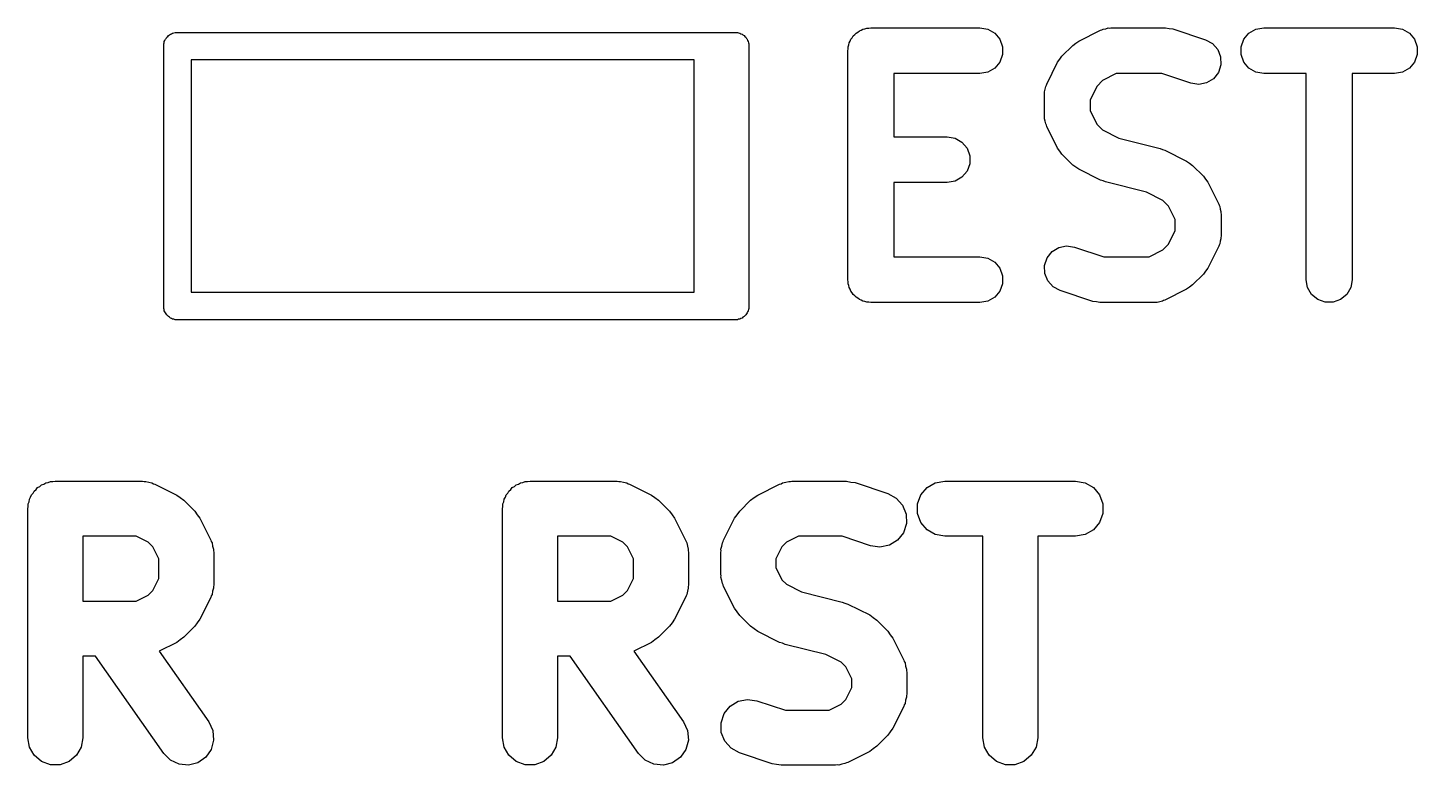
# Model space of a CAD drawing. Extents: x 51 to 149, y -134 to -32.
# Drawn here: x 87.24 to 94.94, y -100.42 to -96.33 of the extents above; entities that cross this region are included whole.
import ezdxf

# ---------------------------------------------------------------- set-up
doc = ezdxf.new("R2010")
doc.units = 0
doc.header["$MEASUREMENT"] = 0
doc.layers.add('BLACK', color=7, linetype='CONTINUOUS')

msp = doc.modelspace()

# ---------------------------------------------------------------- linework, layer by layer
at = {"layer": 'BLACK', "linetype": 'CONTINUOUS'}
for p, q in [((87.9957, -96.4027), (87.998, -96.3963)), ((87.998, -96.3963), (88.0023, -96.3911)), ((88.0023, -96.3911), (88.0057, -96.3853)), ((88.0057, -96.3853), (88.0109, -96.3809)), ((88.0109, -96.3809), (88.0153, -96.3757)), ((88.0153, -96.3757), (88.0211, -96.3723)), ((88.0211, -96.3723), (88.0263, -96.368)), ((88.0263, -96.368), (88.0327, -96.3657)), ((88.0327, -96.3657), (88.0385, -96.3623)), ((88.0385, -96.3623), (88.0452, -96.3611)), ((88.0452, -96.3611), (88.0516, -96.3588)), ((88.0516, -96.3588), (88.0583, -96.3588)), ((88.0583, -96.3588), (88.0583, -96.3588)), ((88.0583, -96.3588), (91.1617, -96.3588)), ((91.1617, -96.3588), (91.1684, -96.3588)), ((91.1617, -96.3588), (91.1617, -96.3588)), ((91.1684, -96.3588), (91.1748, -96.3611)), ((91.1748, -96.3611), (91.1815, -96.3623)), ((91.1815, -96.3623), (91.1873, -96.3657)), ((91.1873, -96.3657), (91.1937, -96.368)), ((91.1937, -96.368), (91.1989, -96.3723)), ((91.1989, -96.3723), (91.2047, -96.3757)), ((91.2047, -96.3757), (91.2091, -96.3809)), ((91.2091, -96.3809), (91.2143, -96.3853)), ((91.2143, -96.3853), (91.2177, -96.3911)), ((91.2177, -96.3911), (91.222, -96.3963)), ((91.222, -96.3963), (91.2243, -96.4027)), ((91.7937, -96.4065), (91.7975, -96.396)), ((91.7975, -96.396), (91.8046, -96.3875)), ((91.8046, -96.3875), (91.8102, -96.3779)), ((91.8102, -96.3779), (91.8187, -96.3707)), ((91.8187, -96.3707), (91.8258, -96.3622)), ((91.8258, -96.3622), (91.8355, -96.3567)), ((91.8355, -96.3567), (91.844, -96.3495)), ((91.844, -96.3495), (91.8544, -96.3457)), ((91.8544, -96.3457), (91.864, -96.3402)), ((91.864, -96.3402), (91.875, -96.3383)), ((91.875, -96.3383), (91.8854, -96.3345)), ((91.8854, -96.3345), (91.8965, -96.3345)), ((91.8965, -96.3345), (91.9075, -96.3325)), ((91.9075, -96.3325), (92.5122, -96.3325)), ((92.5122, -96.3325), (92.5557, -96.3402)), ((92.5557, -96.3402), (92.5939, -96.3622)), ((92.5939, -96.3622), (92.6222, -96.396)), ((92.6222, -96.396), (92.6373, -96.4375)), ((93.0602, -96.4064), (93.1812, -96.3459)), ((93.1812, -96.3459), (93.1882, -96.3438)), ((93.1882, -96.3438), (93.1945, -96.3402)), ((93.1945, -96.3402), (93.2092, -96.3376)), ((93.2092, -96.3376), (93.2234, -96.3334)), ((93.2234, -96.3334), (93.2307, -96.3338)), ((93.2307, -96.3338), (93.238, -96.3325)), ((93.238, -96.3325), (93.5403, -96.3325)), ((93.5403, -96.3325), (93.5604, -96.3361)), ((93.5604, -96.3361), (93.5805, -96.339)), ((93.5805, -96.339), (93.7619, -96.3995)), ((93.7619, -96.3995), (93.8007, -96.4205)), ((93.9596, -96.4375), (93.9746, -96.396)), ((93.9746, -96.396), (94.003, -96.3622)), ((94.003, -96.3622), (94.0412, -96.3402)), ((94.0412, -96.3402), (94.0846, -96.3325)), ((94.0846, -96.3325), (94.8103, -96.3325)), ((94.8103, -96.3325), (94.8538, -96.3402)), ((94.8538, -96.3402), (94.892, -96.3622)), ((94.892, -96.3622), (94.9203, -96.396)), ((94.9203, -96.396), (94.9354, -96.4375)), ((87.9888, -96.4216), (87.9911, -96.4152)), ((87.9888, -96.4283), (87.9888, -96.4216)), ((87.9888, -97.8817), (87.9888, -96.4283)), ((87.9911, -96.4152), (87.9923, -96.4085)), ((87.9923, -96.4085), (87.9957, -96.4027)), ((91.2243, -96.4027), (91.2277, -96.4085)), ((91.2277, -96.4085), (91.2289, -96.4152)), ((91.2289, -96.4152), (91.2312, -96.4216)), ((91.2312, -96.4216), (91.2312, -96.4283)), ((91.2312, -96.4283), (91.2312, -96.4283)), ((91.2312, -96.4283), (91.2312, -97.8817)), ((91.7805, -96.4595), (91.7824, -96.4486)), ((91.7805, -97.7295), (91.7805, -96.4595)), ((91.7824, -96.4375), (91.7862, -96.427)), ((91.7824, -96.4486), (91.7824, -96.4375)), ((91.7862, -96.427), (91.7881, -96.4161)), ((91.7881, -96.4161), (91.7937, -96.4065)), ((92.6373, -96.4375), (92.6373, -96.4816)), ((92.9667, -96.4907), (93.0272, -96.4302)), ((93.0272, -96.4302), (93.0439, -96.4185)), ((93.0439, -96.4185), (93.0602, -96.4064)), ((93.8007, -96.4205), (93.83, -96.4535)), ((93.83, -96.4535), (93.8462, -96.4945)), ((93.9596, -96.4816), (93.9596, -96.4375)), ((94.9354, -96.4375), (94.9354, -96.4816)), ((88.1412, -96.5112), (88.1412, -97.7988)), ((90.9288, -96.5112), (88.1412, -96.5112)), ((90.9288, -97.7988), (90.9288, -96.5112)), ((92.6222, -96.523), (92.5939, -96.5568)), ((92.6373, -96.4816), (92.6222, -96.523)), ((92.8825, -96.6446), (92.9429, -96.5237)), ((92.9429, -96.5237), (92.955, -96.5074)), ((92.955, -96.5074), (92.9667, -96.4907)), ((93.8474, -96.5386), (93.8334, -96.5805)), ((93.8462, -96.4945), (93.8474, -96.5386)), ((93.9746, -96.523), (93.9596, -96.4816)), ((94.003, -96.5568), (93.9746, -96.523)), ((94.9203, -96.523), (94.892, -96.5568)), ((94.9354, -96.4816), (94.9203, -96.523)), ((92.5122, -96.5865), (92.0345, -96.5865)), ((92.0345, -96.5865), (92.0345, -96.9373)), ((92.5557, -96.5789), (92.5122, -96.5865)), ((92.5939, -96.5568), (92.5557, -96.5789)), ((93.1922, -96.6244), (93.1609, -96.6557)), ((93.2679, -96.5865), (93.1922, -96.6244)), ((93.5197, -96.5865), (93.2679, -96.5865)), ((93.6816, -96.6405), (93.5197, -96.5865)), ((93.806, -96.615), (93.7684, -96.6381)), ((93.8334, -96.5805), (93.806, -96.615)), ((94.0412, -96.5789), (94.003, -96.5568)), ((94.0846, -96.5865), (94.0412, -96.5789)), ((94.3205, -96.5865), (94.0846, -96.5865)), ((94.3205, -97.7295), (94.3205, -96.5865)), ((94.8103, -96.5865), (94.5745, -96.5865)), ((94.5745, -96.5865), (94.5745, -97.7295)), ((94.8538, -96.5789), (94.8103, -96.5865)), ((94.892, -96.5568), (94.8538, -96.5789)), ((92.8691, -96.7014), (92.8703, -96.6942)), ((92.8691, -96.8224), (92.8691, -96.7014)), ((92.8699, -96.6869), (92.8741, -96.6726)), ((92.8703, -96.6942), (92.8699, -96.6869)), ((92.8741, -96.6726), (92.8767, -96.658)), ((92.8767, -96.658), (92.8804, -96.6516)), ((92.8804, -96.6516), (92.8825, -96.6446)), ((93.1609, -96.6557), (93.1231, -96.7314)), ((93.7252, -96.647), (93.6816, -96.6405)), ((93.7684, -96.6381), (93.7252, -96.647)), ((93.1231, -96.7314), (93.1231, -96.7924)), ((92.8703, -96.8296), (92.8691, -96.8224)), ((92.8699, -96.8369), (92.8703, -96.8296)), ((92.8741, -96.8512), (92.8699, -96.8369)), ((92.8767, -96.8658), (92.8741, -96.8512)), ((93.1231, -96.7924), (93.1609, -96.8681)), ((92.0345, -96.9373), (92.3308, -96.9373)), ((92.3308, -96.9373), (92.3743, -96.9449)), ((92.8804, -96.8722), (92.8767, -96.8658)), ((92.8825, -96.8792), (92.8804, -96.8722)), ((92.9429, -97.0001), (92.8825, -96.8792)), ((93.1609, -96.8681), (93.1922, -96.8994)), ((93.1922, -96.8994), (93.2823, -96.9445)), ((92.3743, -96.9449), (92.4124, -96.967)), ((92.4124, -96.967), (92.4408, -97.0008)), ((92.4408, -97.0008), (92.4559, -97.0422)), ((92.9551, -97.0165), (92.9429, -97.0001)), ((93.2823, -96.9445), (93.5107, -97.0016)), ((93.5107, -97.0016), (93.5233, -97.0072)), ((93.5233, -97.0072), (93.5367, -97.0112)), ((93.5367, -97.0112), (93.6576, -97.0716)), ((92.4559, -97.0863), (92.4408, -97.1278)), ((92.4559, -97.0422), (92.4559, -97.0863)), ((92.9667, -97.0331), (92.9551, -97.0165)), ((93.0272, -97.0936), (92.9667, -97.0331)), ((93.6576, -97.0716), (93.674, -97.0838)), ((93.674, -97.0838), (93.6906, -97.0954)), ((92.4124, -97.1616), (92.3743, -97.1836)), ((92.4408, -97.1278), (92.4124, -97.1616)), ((93.0439, -97.1053), (93.0272, -97.0936)), ((93.0602, -97.1174), (93.0439, -97.1053)), ((93.1812, -97.1779), (93.0602, -97.1174)), ((93.6906, -97.0954), (93.7511, -97.1559)), ((93.7511, -97.1559), (93.7628, -97.1726)), ((92.3308, -97.1913), (92.0345, -97.1913)), ((92.0345, -97.1913), (92.0345, -97.6025)), ((92.3743, -97.1836), (92.3308, -97.1913)), ((93.1945, -97.1818), (93.1812, -97.1779)), ((93.2072, -97.1875), (93.1945, -97.1818)), ((93.4355, -97.2446), (93.2072, -97.1875)), ((93.5256, -97.2896), (93.4355, -97.2446)), ((93.7628, -97.1726), (93.7749, -97.1889)), ((93.7749, -97.1889), (93.8354, -97.3099)), ((93.5569, -97.3209), (93.5256, -97.2896)), ((93.5948, -97.3966), (93.5569, -97.3209)), ((93.8354, -97.3099), (93.8374, -97.3169)), ((93.8374, -97.3169), (93.8411, -97.3232)), ((93.8411, -97.3232), (93.8437, -97.3379)), ((93.5948, -97.4576), (93.5948, -97.3966)), ((93.8437, -97.3379), (93.8479, -97.3521)), ((93.8479, -97.3521), (93.8475, -97.3595)), ((93.8475, -97.3595), (93.8488, -97.3667)), ((93.8488, -97.3667), (93.8488, -97.4876)), ((93.5569, -97.5333), (93.5948, -97.4576)), ((92.9118, -97.574), (92.9494, -97.5509)), ((92.9494, -97.5509), (92.9926, -97.5421)), ((92.9926, -97.5421), (93.0362, -97.5486)), ((93.0362, -97.5486), (93.1981, -97.6025)), ((93.5256, -97.5647), (93.5569, -97.5333)), ((93.8354, -97.5444), (93.7749, -97.6654)), ((93.8374, -97.5374), (93.8354, -97.5444)), ((93.8411, -97.5311), (93.8374, -97.5374)), ((93.8437, -97.5164), (93.8411, -97.5311)), ((93.8479, -97.5021), (93.8437, -97.5164)), ((93.8488, -97.4876), (93.8475, -97.4948)), ((93.8475, -97.4948), (93.8479, -97.5021)), ((92.0345, -97.6025), (92.5122, -97.6025)), ((92.5122, -97.6025), (92.5557, -97.6102)), ((92.5557, -97.6102), (92.5939, -97.6322)), ((92.8704, -97.6504), (92.8844, -97.6086)), ((92.8844, -97.6086), (92.9118, -97.574)), ((93.1981, -97.6025), (93.4499, -97.6025)), ((93.4499, -97.6025), (93.5256, -97.5647)), ((92.5939, -97.6322), (92.6222, -97.666)), ((92.6222, -97.666), (92.6373, -97.7075)), ((92.6373, -97.7075), (92.6373, -97.7516)), ((92.8716, -97.6945), (92.8704, -97.6504)), ((92.8878, -97.7355), (92.8716, -97.6945)), ((93.7511, -97.6984), (93.6906, -97.7588)), ((93.7628, -97.6817), (93.7511, -97.6984)), ((93.7749, -97.6654), (93.7628, -97.6817)), ((91.7824, -97.7405), (91.7805, -97.7295)), ((91.7824, -97.7516), (91.7824, -97.7405)), ((91.7862, -97.762), (91.7824, -97.7516)), ((91.7881, -97.773), (91.7862, -97.762)), ((91.7937, -97.7826), (91.7881, -97.773)), ((91.7975, -97.793), (91.7937, -97.7826)), ((92.6373, -97.7516), (92.6222, -97.793)), ((92.9171, -97.7685), (92.8878, -97.7355)), ((92.9559, -97.7895), (92.9171, -97.7685)), ((93.6576, -97.7826), (93.5367, -97.8431)), ((93.674, -97.7705), (93.6576, -97.7826)), ((93.6906, -97.7588), (93.674, -97.7705)), ((94.3281, -97.773), (94.3205, -97.7295)), ((94.3502, -97.8112), (94.3281, -97.773)), ((94.5668, -97.773), (94.5448, -97.8112)), ((94.5745, -97.7295), (94.5668, -97.773)), ((88.1412, -97.7988), (90.9288, -97.7988)), ((91.8046, -97.8015), (91.7975, -97.793)), ((91.8102, -97.8112), (91.8046, -97.8015)), ((91.8187, -97.8183), (91.8102, -97.8112)), ((91.8258, -97.8268), (91.8187, -97.8183)), ((91.8355, -97.8324), (91.8258, -97.8268)), ((91.844, -97.8395), (91.8355, -97.8324)), ((91.8544, -97.8433), (91.844, -97.8395)), ((91.864, -97.8489), (91.8544, -97.8433)), ((91.875, -97.8508), (91.864, -97.8489)), ((91.8854, -97.8546), (91.875, -97.8508)), ((91.8965, -97.8546), (91.8854, -97.8546)), ((91.9075, -97.8565), (91.8965, -97.8546)), ((92.5122, -97.8565), (91.9075, -97.8565)), ((92.5557, -97.8489), (92.5122, -97.8565)), ((92.5939, -97.8268), (92.5557, -97.8489)), ((92.6222, -97.793), (92.5939, -97.8268)), ((93.1373, -97.85), (92.9559, -97.7895)), ((93.1575, -97.853), (93.1373, -97.85)), ((93.1775, -97.8565), (93.1575, -97.853)), ((93.4799, -97.8565), (93.1775, -97.8565)), ((93.4871, -97.8553), (93.4799, -97.8565)), ((93.4944, -97.8557), (93.4871, -97.8553)), ((93.5086, -97.8514), (93.4944, -97.8557)), ((93.5233, -97.8489), (93.5086, -97.8514)), ((93.5296, -97.8452), (93.5233, -97.8489)), ((93.5367, -97.8431), (93.5296, -97.8452)), ((94.384, -97.8395), (94.3502, -97.8112)), ((94.4254, -97.8546), (94.384, -97.8395)), ((94.4695, -97.8546), (94.4254, -97.8546)), ((94.511, -97.8395), (94.4695, -97.8546)), ((94.5448, -97.8112), (94.511, -97.8395)), ((87.9888, -97.8884), (87.9888, -97.8817)), ((87.9888, -97.8817), (87.9888, -97.8817)), ((87.9911, -97.8948), (87.9888, -97.8884)), ((87.9923, -97.9015), (87.9911, -97.8948)), ((87.9957, -97.9073), (87.9923, -97.9015)), ((87.998, -97.9137), (87.9957, -97.9073)), ((88.0023, -97.9189), (87.998, -97.9137)), ((88.0057, -97.9247), (88.0023, -97.9189)), ((88.0109, -97.9291), (88.0057, -97.9247)), ((88.0153, -97.9343), (88.0109, -97.9291)), ((88.0211, -97.9377), (88.0153, -97.9343)), ((88.0263, -97.942), (88.0211, -97.9377)), ((91.1989, -97.9377), (91.1937, -97.942)), ((91.2047, -97.9343), (91.1989, -97.9377)), ((91.2091, -97.9291), (91.2047, -97.9343)), ((91.2143, -97.9247), (91.2091, -97.9291)), ((91.2177, -97.9189), (91.2143, -97.9247)), ((91.222, -97.9137), (91.2177, -97.9189)), ((91.2243, -97.9073), (91.222, -97.9137)), ((91.2277, -97.9015), (91.2243, -97.9073)), ((91.2289, -97.8948), (91.2277, -97.9015)), ((91.2312, -97.8884), (91.2289, -97.8948)), ((91.2312, -97.8817), (91.2312, -97.8817)), ((91.2312, -97.8817), (91.2312, -97.8884)), ((88.0327, -97.9443), (88.0263, -97.942)), ((88.0385, -97.9477), (88.0327, -97.9443)), ((88.0452, -97.9489), (88.0385, -97.9477)), ((88.0516, -97.9512), (88.0452, -97.9489)), ((88.0583, -97.9512), (88.0516, -97.9512)), ((91.1617, -97.9512), (88.0583, -97.9512)), ((88.0583, -97.9512), (88.0583, -97.9512)), ((91.1684, -97.9512), (91.1617, -97.9512)), ((91.1617, -97.9512), (91.1617, -97.9512)), ((91.1748, -97.9489), (91.1684, -97.9512)), ((91.1815, -97.9477), (91.1748, -97.9489)), ((91.1873, -97.9443), (91.1815, -97.9477)), ((91.1937, -97.942), (91.1873, -97.9443)), ((87.3119, -98.8675), (87.3244, -98.863)), ((87.3244, -98.863), (87.336, -98.8563)), ((87.336, -98.8563), (87.3491, -98.854)), ((87.3491, -98.854), (87.3616, -98.8494)), ((87.3616, -98.8494), (87.375, -98.8494)), ((87.375, -98.8494), (87.3881, -98.8471)), ((87.3881, -98.8471), (87.8719, -98.8471)), ((87.8719, -98.8471), (87.8806, -98.8486)), ((87.8806, -98.8486), (87.8893, -98.8481)), ((87.8893, -98.8481), (87.9064, -98.8532)), ((87.9064, -98.8532), (87.924, -98.8563)), ((87.924, -98.8563), (87.9316, -98.8607)), ((87.9316, -98.8607), (87.9401, -98.8632)), ((87.9401, -98.8632), (88.061, -98.9237)), ((89.9426, -98.8675), (89.9551, -98.863)), ((89.9551, -98.863), (89.9667, -98.8563)), ((89.9667, -98.8563), (89.9798, -98.854)), ((89.9798, -98.854), (89.9923, -98.8494)), ((89.9923, -98.8494), (90.0057, -98.8494)), ((90.0057, -98.8494), (90.0188, -98.8471)), ((90.0188, -98.8471), (90.5026, -98.8471)), ((90.5026, -98.8471), (90.5113, -98.8486)), ((90.5113, -98.8486), (90.52, -98.8481)), ((90.52, -98.8481), (90.5372, -98.8532)), ((90.5372, -98.8532), (90.5547, -98.8563)), ((90.5547, -98.8563), (90.5624, -98.8607)), ((90.5624, -98.8607), (90.5708, -98.8632)), ((90.5708, -98.8632), (90.6917, -98.9237)), ((91.2811, -98.9237), (91.4021, -98.8632)), ((91.4021, -98.8632), (91.4105, -98.8607)), ((91.4105, -98.8607), (91.4181, -98.8563)), ((91.4181, -98.8563), (91.4357, -98.8532)), ((91.4357, -98.8532), (91.4528, -98.8481)), ((91.4528, -98.8481), (91.4616, -98.8486)), ((91.4616, -98.8486), (91.4702, -98.8471)), ((91.4702, -98.8471), (91.7726, -98.8471)), ((91.7726, -98.8471), (91.7967, -98.8514)), ((91.7967, -98.8514), (91.8208, -98.8549)), ((91.8208, -98.8549), (92.0022, -98.9154)), ((92.2189, -98.8828), (92.2648, -98.8563)), ((92.2648, -98.8563), (92.3169, -98.8471)), ((92.3169, -98.8471), (93.0426, -98.8471)), ((93.0426, -98.8471), (93.0947, -98.8563)), ((93.0947, -98.8563), (93.1406, -98.8828)), ((87.2449, -98.9474), (87.2516, -98.9359)), ((87.2516, -98.9359), (87.2561, -98.9233)), ((87.2561, -98.9233), (87.2647, -98.9131)), ((87.2647, -98.9131), (87.2713, -98.9016)), ((87.2713, -98.9016), (87.2816, -98.893)), ((87.2816, -98.893), (87.2901, -98.8828)), ((87.2901, -98.8828), (87.3017, -98.8761)), ((87.3017, -98.8761), (87.3119, -98.8675)), ((88.061, -98.9237), (88.0806, -98.9382)), ((88.0806, -98.9382), (88.1006, -98.9522)), ((89.8756, -98.9474), (89.8823, -98.9359)), ((89.8823, -98.9359), (89.8868, -98.9233)), ((89.8868, -98.9233), (89.8954, -98.9131)), ((89.8954, -98.9131), (89.9021, -98.9016)), ((89.9021, -98.9016), (89.9123, -98.893)), ((89.9123, -98.893), (89.9208, -98.8828)), ((89.9208, -98.8828), (89.9324, -98.8761)), ((89.9324, -98.8761), (89.9426, -98.8675)), ((90.6917, -98.9237), (90.7113, -98.9382)), ((90.7113, -98.9382), (90.7313, -98.9522)), ((91.2415, -98.9522), (91.2615, -98.9382)), ((91.2615, -98.9382), (91.2811, -98.9237)), ((92.0022, -98.9154), (92.0488, -98.9406)), ((92.0488, -98.9406), (92.0839, -98.9802)), ((92.1668, -98.9731), (92.1849, -98.9233)), ((92.1849, -98.9233), (92.2189, -98.8828)), ((93.1406, -98.8828), (93.1746, -98.9233)), ((93.1746, -98.9233), (93.1927, -98.9731)), ((87.2357, -98.9995), (87.238, -98.9864)), ((87.2357, -100.27), (87.2357, -98.9995)), ((87.238, -98.9731), (87.2426, -98.9605)), ((87.238, -98.9864), (87.238, -98.9731)), ((87.2426, -98.9605), (87.2449, -98.9474)), ((88.1006, -98.9522), (88.1611, -99.0127)), ((88.1611, -99.0127), (88.1751, -99.0327)), ((89.8664, -98.9995), (89.8687, -98.9864)), ((89.8664, -100.27), (89.8664, -98.9995)), ((89.8687, -98.9731), (89.8733, -98.9605)), ((89.8687, -98.9864), (89.8687, -98.9731)), ((89.8733, -98.9605), (89.8756, -98.9474)), ((90.7313, -98.9522), (90.7918, -99.0127)), ((90.7918, -99.0127), (90.8058, -99.0327)), ((91.167, -99.0327), (91.181, -99.0127)), ((91.181, -99.0127), (91.2415, -98.9522)), ((92.0839, -98.9802), (92.1034, -99.0294)), ((92.1668, -99.026), (92.1668, -98.9731)), ((93.1927, -98.9731), (93.1927, -99.026)), ((88.1751, -99.0327), (88.1896, -99.0523)), ((88.1896, -99.0523), (88.2501, -99.1733)), ((90.8058, -99.0327), (90.8204, -99.0523)), ((90.8204, -99.0523), (90.8808, -99.1733)), ((91.092, -99.1733), (91.1525, -99.0523)), ((91.1525, -99.0523), (91.167, -99.0327)), ((92.1048, -99.0824), (92.0881, -99.1326)), ((92.1034, -99.0294), (92.1048, -99.0824)), ((92.1849, -99.0757), (92.1668, -99.026)), ((92.2189, -99.1163), (92.1849, -99.0757)), ((93.1746, -99.0757), (93.1406, -99.1163)), ((93.1927, -99.026), (93.1746, -99.0757)), ((87.5405, -99.1519), (87.5405, -99.5124)), ((87.8359, -99.1519), (87.5405, -99.1519)), ((87.9026, -99.1853), (87.8359, -99.1519)), ((90.1712, -99.1519), (90.1712, -99.5124)), ((90.4666, -99.1519), (90.1712, -99.1519)), ((90.5333, -99.1852), (90.4666, -99.1519)), ((91.5062, -99.1519), (91.4396, -99.1852)), ((91.7479, -99.1519), (91.5062, -99.1519)), ((91.9059, -99.2046), (91.7479, -99.1519)), ((92.0881, -99.1326), (92.0552, -99.174)), ((92.2648, -99.1427), (92.2189, -99.1163)), ((92.3169, -99.1519), (92.2648, -99.1427)), ((92.5274, -99.1519), (92.3169, -99.1519)), ((92.5274, -100.27), (92.5274, -99.1519)), ((93.0426, -99.1519), (92.8322, -99.1519)), ((92.8322, -99.1519), (92.8322, -100.27)), ((93.0947, -99.1427), (93.0426, -99.1519)), ((93.1406, -99.1163), (93.0947, -99.1427)), ((87.9281, -99.2108), (87.9026, -99.1853)), ((87.9614, -99.2774), (87.9281, -99.2108)), ((88.2501, -99.1733), (88.2526, -99.1817)), ((88.2526, -99.1817), (88.257, -99.1893)), ((88.257, -99.1893), (88.2601, -99.2069)), ((88.2601, -99.2069), (88.2652, -99.224)), ((88.2652, -99.224), (88.2647, -99.2328)), ((88.2647, -99.2328), (88.2662, -99.2414)), ((88.2662, -99.2414), (88.2662, -99.4229)), ((90.5588, -99.2108), (90.5333, -99.1852)), ((90.5921, -99.2774), (90.5588, -99.2108)), ((90.8808, -99.1733), (90.8833, -99.1817)), ((90.8833, -99.1817), (90.8877, -99.1893)), ((90.8877, -99.1893), (90.8908, -99.2069)), ((90.8908, -99.2069), (90.8959, -99.224)), ((90.8959, -99.224), (90.8954, -99.2328)), ((90.8954, -99.2328), (90.8969, -99.2414)), ((90.8969, -99.2414), (90.8969, -99.4229)), ((91.0759, -99.2414), (91.0775, -99.2328)), ((91.0759, -99.3624), (91.0759, -99.2414)), ((91.0769, -99.224), (91.082, -99.2069)), ((91.0775, -99.2328), (91.0769, -99.224)), ((91.082, -99.2069), (91.0851, -99.1893)), ((91.0851, -99.1893), (91.0895, -99.1817)), ((91.0895, -99.1817), (91.092, -99.1733)), ((91.4141, -99.2107), (91.3807, -99.2774)), ((91.4396, -99.1852), (91.4141, -99.2107)), ((91.9582, -99.2123), (91.9059, -99.2046)), ((92.0101, -99.2017), (91.9582, -99.2123)), ((92.0552, -99.174), (92.0101, -99.2017)), ((87.9614, -99.3869), (87.9614, -99.2774)), ((90.5921, -99.3869), (90.5921, -99.2774)), ((91.3807, -99.2774), (91.3807, -99.3264)), ((87.9281, -99.4535), (87.9614, -99.3869)), ((90.5588, -99.4535), (90.5921, -99.3869)), ((91.0775, -99.371), (91.0759, -99.3624)), ((91.0769, -99.3798), (91.0775, -99.371)), ((91.082, -99.3969), (91.0769, -99.3798)), ((91.0851, -99.4145), (91.082, -99.3969)), ((91.3807, -99.3264), (91.4141, -99.3931)), ((91.4141, -99.3931), (91.4396, -99.4186)), ((87.8359, -99.5124), (87.9026, -99.479)), ((87.9026, -99.479), (87.9281, -99.4535)), ((88.257, -99.475), (88.2526, -99.4826)), ((88.2601, -99.4574), (88.257, -99.475)), ((88.2652, -99.4403), (88.2601, -99.4574)), ((88.2662, -99.4229), (88.2647, -99.4315)), ((88.2647, -99.4315), (88.2652, -99.4403)), ((90.4666, -99.5124), (90.5333, -99.479)), ((90.5333, -99.479), (90.5588, -99.4535)), ((90.8877, -99.475), (90.8833, -99.4826)), ((90.8908, -99.4574), (90.8877, -99.475)), ((90.8959, -99.4403), (90.8908, -99.4574)), ((90.8969, -99.4229), (90.8954, -99.4315)), ((90.8954, -99.4315), (90.8959, -99.4403)), ((91.0895, -99.4221), (91.0851, -99.4145)), ((91.092, -99.4305), (91.0895, -99.4221)), ((91.1525, -99.5515), (91.092, -99.4305)), ((91.4396, -99.4186), (91.5234, -99.4605)), ((91.5234, -99.4605), (91.7491, -99.5169)), ((87.5405, -99.5124), (87.8359, -99.5124)), ((88.2501, -99.491), (88.1896, -99.612)), ((88.2526, -99.4826), (88.2501, -99.491)), ((90.1712, -99.5124), (90.4666, -99.5124)), ((90.8808, -99.491), (90.8204, -99.612)), ((90.8833, -99.4826), (90.8808, -99.491)), ((91.167, -99.5711), (91.1525, -99.5515)), ((91.7491, -99.5169), (91.7643, -99.5237)), ((91.7643, -99.5237), (91.7803, -99.5285)), ((91.7803, -99.5285), (91.9013, -99.5889)), ((88.1751, -99.6316), (88.1611, -99.6516)), ((88.1896, -99.612), (88.1751, -99.6316)), ((90.8058, -99.6316), (90.7918, -99.6516)), ((90.8204, -99.612), (90.8058, -99.6316)), ((91.181, -99.5911), (91.167, -99.5711)), ((91.2415, -99.6516), (91.181, -99.5911)), ((91.9013, -99.5889), (91.9209, -99.6035)), ((91.9209, -99.6035), (91.9409, -99.6175)), ((91.9409, -99.6175), (92.0013, -99.678)), ((88.1611, -99.6516), (88.1006, -99.712)), ((90.7918, -99.6516), (90.7313, -99.712)), ((91.2615, -99.6656), (91.2415, -99.6516)), ((91.2811, -99.6801), (91.2615, -99.6656)), ((91.4021, -99.7406), (91.2811, -99.6801)), ((92.0013, -99.678), (92.0153, -99.698)), ((92.0153, -99.698), (92.0299, -99.7176)), ((88.061, -99.7406), (87.9637, -99.7893)), ((88.0806, -99.7261), (88.061, -99.7406)), ((88.1006, -99.712), (88.0806, -99.7261)), ((90.6917, -99.7406), (90.5944, -99.7893)), ((90.7113, -99.726), (90.6917, -99.7406)), ((90.7313, -99.712), (90.7113, -99.726)), ((91.4181, -99.7453), (91.4021, -99.7406)), ((91.4333, -99.7521), (91.4181, -99.7453)), ((91.659, -99.8086), (91.4333, -99.7521)), ((92.0299, -99.7176), (92.0904, -99.8385)), ((87.6111, -99.8172), (87.5405, -99.8172)), ((87.5405, -99.8172), (87.5405, -100.27)), ((87.989, -100.357), (87.6111, -99.8172)), ((87.9637, -99.7893), (88.2387, -100.182)), ((90.2418, -99.8172), (90.1712, -99.8172)), ((90.1712, -99.8172), (90.1712, -100.27)), ((90.6197, -100.357), (90.2418, -99.8172)), ((90.5944, -99.7893), (90.8694, -100.182)), ((91.7428, -99.8505), (91.659, -99.8086)), ((91.7683, -99.876), (91.7428, -99.8505)), ((92.0904, -99.8385), (92.0929, -99.8469)), ((92.0929, -99.8469), (92.0973, -99.8545)), ((92.0973, -99.8545), (92.1004, -99.8721)), ((91.8016, -99.9426), (91.7683, -99.876)), ((92.1004, -99.8721), (92.1054, -99.8892)), ((92.1054, -99.8892), (92.1049, -99.898)), ((92.1049, -99.898), (92.1064, -99.9067)), ((92.1064, -99.9067), (92.1064, -100.028)), ((91.7683, -100.058), (91.8016, -99.9916)), ((91.8016, -99.9916), (91.8016, -99.9426)), ((91.0943, -100.136), (91.1272, -100.095)), ((91.1272, -100.095), (91.1723, -100.067)), ((91.1723, -100.067), (91.2242, -100.057)), ((91.2242, -100.057), (91.2765, -100.064)), ((91.2765, -100.064), (91.4345, -100.117)), ((91.6762, -100.117), (91.7428, -100.084)), ((91.7428, -100.084), (91.7683, -100.058)), ((92.0904, -100.096), (92.0299, -100.217)), ((92.0929, -100.087), (92.0904, -100.096)), ((92.0973, -100.08), (92.0929, -100.087)), ((92.1004, -100.062), (92.0973, -100.08)), ((92.1054, -100.045), (92.1004, -100.062)), ((92.1064, -100.028), (92.1049, -100.036)), ((92.1049, -100.036), (92.1054, -100.045)), ((91.0776, -100.187), (91.0943, -100.136)), ((91.4345, -100.117), (91.6762, -100.117)), ((88.2387, -100.182), (88.261, -100.23)), ((88.261, -100.23), (88.2656, -100.283)), ((90.8694, -100.182), (90.8917, -100.23)), ((90.8917, -100.23), (90.8963, -100.283)), ((91.079, -100.24), (91.0776, -100.187)), ((91.0985, -100.289), (91.079, -100.24)), ((92.0153, -100.236), (92.0013, -100.256)), ((92.0299, -100.217), (92.0153, -100.236)), ((87.2449, -100.322), (87.2357, -100.27)), ((87.2713, -100.367), (87.2449, -100.322)), ((87.5313, -100.322), (87.5048, -100.367)), ((87.5405, -100.27), (87.5313, -100.322)), ((88.2656, -100.283), (88.2519, -100.334)), ((89.8756, -100.322), (89.8664, -100.27)), ((89.9021, -100.367), (89.8756, -100.322)), ((90.162, -100.322), (90.1356, -100.367)), ((90.1712, -100.27), (90.162, -100.322)), ((90.8963, -100.283), (90.8826, -100.334)), ((91.1336, -100.328), (91.0985, -100.289)), ((91.9409, -100.317), (91.9209, -100.331)), ((92.0013, -100.256), (91.9409, -100.317)), ((92.5366, -100.322), (92.5274, -100.27)), ((92.563, -100.367), (92.5366, -100.322)), ((92.823, -100.322), (92.7965, -100.367)), ((92.8322, -100.27), (92.823, -100.322)), ((87.3119, -100.402), (87.2713, -100.367)), ((87.3616, -100.42), (87.3119, -100.402)), ((87.4643, -100.402), (87.4146, -100.42)), ((87.5048, -100.367), (87.4643, -100.402)), ((88.0264, -100.394), (87.989, -100.357)), ((88.0743, -100.417), (88.0264, -100.394)), ((88.2216, -100.377), (88.1782, -100.408)), ((88.2519, -100.334), (88.2216, -100.377)), ((89.9426, -100.402), (89.9021, -100.367)), ((89.9923, -100.42), (89.9426, -100.402)), ((90.095, -100.402), (90.0453, -100.42)), ((90.1356, -100.367), (90.095, -100.402)), ((90.6571, -100.394), (90.6197, -100.357)), ((90.7051, -100.417), (90.6571, -100.394)), ((90.8523, -100.377), (90.8089, -100.408)), ((90.8826, -100.334), (90.8523, -100.377)), ((91.1801, -100.354), (91.1336, -100.328)), ((91.3616, -100.414), (91.1801, -100.354)), ((91.9012, -100.345), (91.7803, -100.406)), ((91.9209, -100.331), (91.9012, -100.345)), ((92.6036, -100.402), (92.563, -100.367)), ((92.6533, -100.42), (92.6036, -100.402)), ((92.756, -100.402), (92.7062, -100.42)), ((92.7965, -100.367), (92.756, -100.402)), ((87.4146, -100.42), (87.3616, -100.42)), ((88.1271, -100.421), (88.0743, -100.417)), ((88.1782, -100.408), (88.1271, -100.421)), ((90.0453, -100.42), (89.9923, -100.42)), ((90.7578, -100.421), (90.7051, -100.417)), ((90.8089, -100.408), (90.7578, -100.421)), ((91.3857, -100.418), (91.3616, -100.414)), ((91.4098, -100.422), (91.3857, -100.418)), ((91.7121, -100.422), (91.4098, -100.422)), ((91.7208, -100.42), (91.7121, -100.422)), ((91.7296, -100.421), (91.7208, -100.42)), ((91.7467, -100.416), (91.7296, -100.421)), ((91.7643, -100.413), (91.7467, -100.416)), ((91.7719, -100.408), (91.7643, -100.413)), ((91.7803, -100.406), (91.7719, -100.408)), ((92.7062, -100.42), (92.6533, -100.42))]:
    msp.add_line(p, q, dxfattribs=at)

doc.saveas('drawing.dxf')
